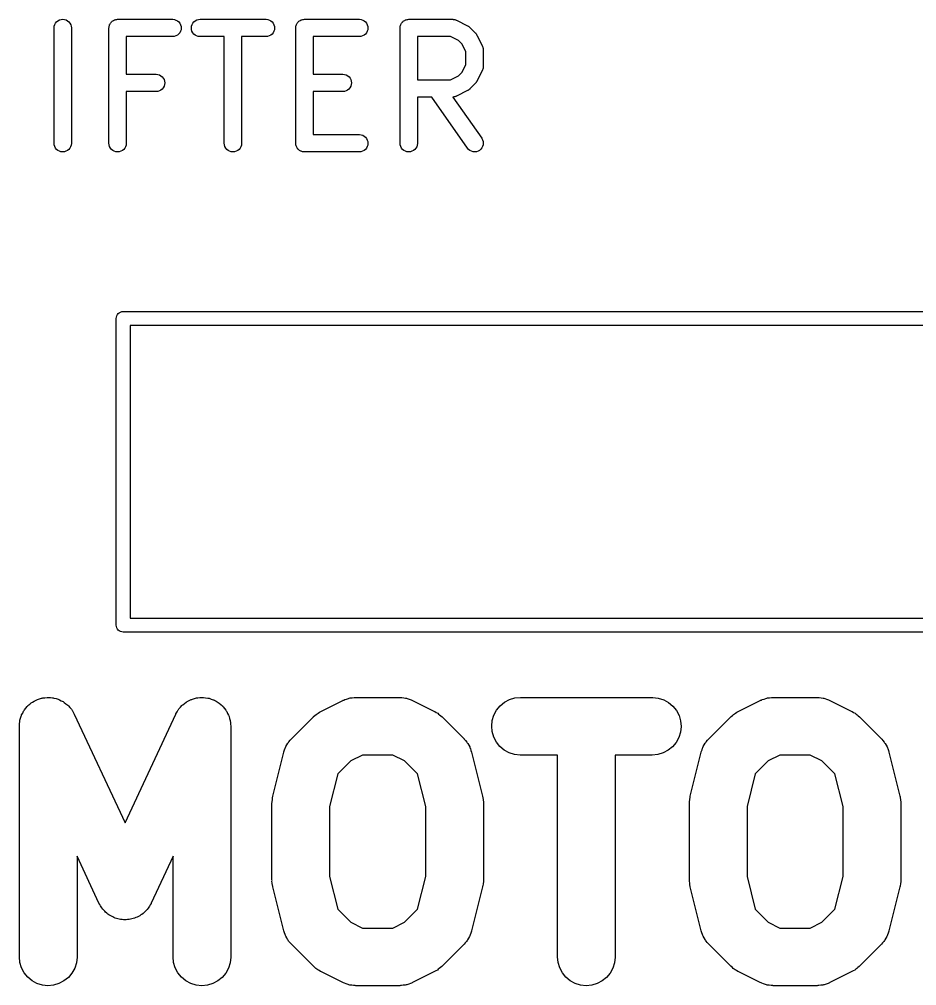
# Model space of a CAD drawing. Extents: x 34.9 to 107.5, y -97.9 to -39.6.
# Drawn here: x 53.2 to 60.98, y -95.13 to -86.75 of the extents above; entities that cross this region are included whole.
import ezdxf

# ---------------------------------------------------------------- set-up
doc = ezdxf.new("R2010")
doc.units = 0
doc.header["$MEASUREMENT"] = 0
doc.layers.add('BLACK', color=7, linetype='CONTINUOUS')

msp = doc.modelspace()

# ---------------------------------------------------------------- linework, layer by layer
at = {"layer": 'BLACK', "linetype": 'CONTINUOUS'}
for p, q in [((53.5029, -86.8273), (53.5045, -86.8128)), ((53.5029, -86.8284), (53.5029, -86.8273)), ((53.5029, -87.8284), (53.5029, -86.8284)), ((53.5045, -86.8128), (53.509, -86.7988)), ((53.509, -86.7988), (53.516, -86.786)), ((53.516, -86.786), (53.5254, -86.7748)), ((53.5254, -86.7748), (53.5368, -86.7656)), ((53.5368, -86.7656), (53.5498, -86.7588)), ((53.5498, -86.7588), (53.5638, -86.7547)), ((53.5638, -86.7547), (53.5784, -86.7534)), ((53.5784, -86.7534), (53.593, -86.7549)), ((53.593, -86.7549), (53.607, -86.7592)), ((53.607, -86.7592), (53.6198, -86.7662)), ((53.6198, -86.7662), (53.6311, -86.7755)), ((53.6311, -86.7755), (53.6404, -86.7869)), ((53.6404, -86.7869), (53.6472, -86.7998)), ((53.6472, -86.7998), (53.6515, -86.8138)), ((53.6515, -86.8138), (53.6529, -86.8284)), ((53.6529, -86.8284), (53.6529, -87.8284)), ((53.9791, -86.8273), (53.9799, -86.8203)), ((53.9791, -86.8278), (53.9791, -86.8273)), ((53.9791, -86.8279), (53.9791, -86.8278)), ((53.9791, -86.8284), (53.9791, -86.8279)), ((53.9791, -86.8279), (53.9791, -86.8279)), ((53.9791, -87.8284), (53.9791, -86.8284)), ((53.9799, -86.8203), (53.9806, -86.8133)), ((53.9806, -86.8133), (53.9807, -86.813)), ((53.9807, -86.8128), (53.9829, -86.8061)), ((53.9807, -86.813), (53.9807, -86.8128)), ((53.9829, -86.8061), (53.985, -86.7993)), ((53.985, -86.7993), (53.9851, -86.7991)), ((53.9851, -86.7991), (53.9852, -86.7988)), ((53.9852, -86.7988), (53.9886, -86.7926)), ((53.9886, -86.7926), (53.9919, -86.7864)), ((53.9919, -86.7864), (53.9921, -86.7862)), ((53.9921, -86.7862), (53.9922, -86.786)), ((53.9922, -86.786), (53.9968, -86.7806)), ((53.9968, -86.7806), (54.0012, -86.7752)), ((54.0012, -86.7752), (54.0015, -86.775)), ((54.0015, -86.775), (54.0016, -86.7748)), ((54.0016, -86.7748), (54.0071, -86.7704)), ((54.0071, -86.7704), (54.0126, -86.7659)), ((54.0126, -86.7659), (54.0128, -86.7658)), ((54.0128, -86.7658), (54.013, -86.7656)), ((54.013, -86.7656), (54.0193, -86.7624)), ((54.0193, -86.7624), (54.0255, -86.759)), ((54.0255, -86.759), (54.0258, -86.759)), ((54.0258, -86.759), (54.026, -86.7588)), ((54.026, -86.7588), (54.0328, -86.7568)), ((54.0328, -86.7568), (54.0395, -86.7548)), ((54.0395, -86.7548), (54.0398, -86.7548)), ((54.0398, -86.7548), (54.04, -86.7547)), ((54.04, -86.7547), (54.0471, -86.7541)), ((54.0471, -86.7541), (54.0541, -86.7534)), ((54.0541, -86.7534), (54.5303, -86.7534)), ((54.5303, -86.7534), (54.5313, -86.7534)), ((54.5313, -86.7534), (54.5459, -86.755)), ((54.5459, -86.755), (54.5598, -86.7594)), ((54.5598, -86.7594), (54.5727, -86.7665)), ((54.5727, -86.7665), (54.5839, -86.7759)), ((54.5839, -86.7759), (54.593, -86.7873)), ((54.593, -86.7873), (54.5998, -86.8003)), ((54.5998, -86.8003), (54.604, -86.8143)), ((54.6053, -86.8289), (54.6038, -86.8435)), ((54.604, -86.8143), (54.6053, -86.8289)), ((54.6934, -86.8279), (54.6949, -86.8133)), ((54.6947, -86.8424), (54.6934, -86.8279)), ((54.6949, -86.8133), (54.6992, -86.7993)), ((54.6992, -86.7993), (54.7062, -86.7864)), ((54.7062, -86.7864), (54.7155, -86.7752)), ((54.7155, -86.7752), (54.7269, -86.7659)), ((54.7269, -86.7659), (54.7398, -86.759)), ((54.7398, -86.759), (54.7538, -86.7548)), ((54.7538, -86.7548), (54.7684, -86.7534)), ((54.7684, -86.7534), (55.3398, -86.7534)), ((55.3398, -86.7534), (55.3409, -86.7534)), ((55.3409, -86.7534), (55.3554, -86.755)), ((55.3554, -86.755), (55.3694, -86.7594)), ((55.3694, -86.7594), (55.3822, -86.7665)), ((55.3822, -86.7665), (55.3934, -86.7759)), ((55.3934, -86.7759), (55.4026, -86.7873)), ((55.4026, -86.7873), (55.4093, -86.8003)), ((55.4093, -86.8003), (55.4135, -86.8143)), ((55.4148, -86.8289), (55.4133, -86.8435)), ((55.4135, -86.8143), (55.4148, -86.8289)), ((55.5981, -86.8273), (55.5989, -86.8203)), ((55.5981, -86.8278), (55.5981, -86.8273)), ((55.5981, -86.8279), (55.5981, -86.8278)), ((55.5981, -86.8284), (55.5981, -86.8279)), ((55.5981, -86.8279), (55.5981, -86.8279)), ((55.5981, -87.8284), (55.5981, -86.8284)), ((55.5989, -86.8203), (55.5997, -86.8133)), ((55.5997, -86.8133), (55.5998, -86.813)), ((55.5998, -86.8128), (55.6019, -86.8061)), ((55.5998, -86.813), (55.5998, -86.8128)), ((55.6019, -86.8061), (55.604, -86.7993)), ((55.604, -86.7993), (55.6041, -86.7991)), ((55.6041, -86.7991), (55.6042, -86.7988)), ((55.6042, -86.7988), (55.6076, -86.7926)), ((55.6076, -86.7926), (55.611, -86.7864)), ((55.611, -86.7864), (55.6111, -86.7862)), ((55.6111, -86.7862), (55.6113, -86.786)), ((55.6113, -86.786), (55.6158, -86.7806)), ((55.6158, -86.7806), (55.6203, -86.7752)), ((55.6203, -86.7752), (55.6205, -86.775)), ((55.6205, -86.775), (55.6207, -86.7748)), ((55.6207, -86.7748), (55.6261, -86.7704)), ((55.6261, -86.7704), (55.6316, -86.7659)), ((55.6316, -86.7659), (55.6319, -86.7658)), ((55.6319, -86.7658), (55.6321, -86.7656)), ((55.6321, -86.7656), (55.6383, -86.7624)), ((55.6383, -86.7624), (55.6446, -86.759)), ((55.6446, -86.759), (55.6448, -86.759)), ((55.6448, -86.759), (55.645, -86.7588)), ((55.645, -86.7588), (55.6518, -86.7568)), ((55.6518, -86.7568), (55.6586, -86.7548)), ((55.6586, -86.7548), (55.6588, -86.7548)), ((55.6588, -86.7548), (55.6591, -86.7547)), ((55.6591, -86.7547), (55.6661, -86.7541)), ((55.6661, -86.7541), (55.6731, -86.7534)), ((55.6731, -86.7534), (56.1493, -86.7534)), ((56.1493, -86.7534), (56.1504, -86.7534)), ((56.1504, -86.7534), (56.1649, -86.755)), ((56.1649, -86.755), (56.1789, -86.7594)), ((56.1789, -86.7594), (56.1917, -86.7665)), ((56.1917, -86.7665), (56.2029, -86.7759)), ((56.2029, -86.7759), (56.2121, -86.7873)), ((56.2121, -86.7873), (56.2189, -86.8003)), ((56.2189, -86.8003), (56.223, -86.8143)), ((56.2243, -86.8289), (56.2228, -86.8435)), ((56.223, -86.8143), (56.2243, -86.8289)), ((56.5029, -86.8273), (56.5037, -86.8203)), ((56.5029, -86.8278), (56.5029, -86.8273)), ((56.5029, -86.8279), (56.5029, -86.8278)), ((56.5029, -86.8284), (56.5029, -86.8279)), ((56.5029, -86.8279), (56.5029, -86.8279)), ((56.5029, -87.8284), (56.5029, -86.8284)), ((56.5037, -86.8203), (56.5044, -86.8133)), ((56.5044, -86.8133), (56.5045, -86.813)), ((56.5045, -86.8128), (56.5067, -86.8061)), ((56.5045, -86.813), (56.5045, -86.8128)), ((56.5067, -86.8061), (56.5088, -86.7993)), ((56.5088, -86.7993), (56.5089, -86.7991)), ((56.5089, -86.7991), (56.509, -86.7988)), ((56.509, -86.7988), (56.5124, -86.7926)), ((56.5124, -86.7926), (56.5157, -86.7864)), ((56.5157, -86.7864), (56.5159, -86.7862)), ((56.5159, -86.7862), (56.516, -86.786)), ((56.516, -86.786), (56.5206, -86.7806)), ((56.5206, -86.7806), (56.5251, -86.7752)), ((56.5251, -86.7752), (56.5253, -86.775)), ((56.5253, -86.775), (56.5254, -86.7748)), ((56.5254, -86.7748), (56.5309, -86.7704)), ((56.5309, -86.7704), (56.5364, -86.7659)), ((56.5364, -86.7659), (56.5366, -86.7658)), ((56.5366, -86.7658), (56.5368, -86.7656)), ((56.5368, -86.7656), (56.5431, -86.7624)), ((56.5431, -86.7624), (56.5493, -86.759)), ((56.5493, -86.759), (56.5496, -86.759)), ((56.5496, -86.759), (56.5498, -86.7588)), ((56.5498, -86.7588), (56.5566, -86.7568)), ((56.5566, -86.7568), (56.5633, -86.7548)), ((56.5633, -86.7548), (56.5636, -86.7548)), ((56.5636, -86.7548), (56.5638, -86.7547)), ((56.5638, -86.7547), (56.5709, -86.7541)), ((56.5709, -86.7541), (56.5779, -86.7534)), ((56.5779, -86.7534), (56.9589, -86.7534)), ((56.9589, -86.7534), (56.9599, -86.7534)), ((56.9599, -86.7534), (56.9621, -86.7536)), ((56.9621, -86.7536), (56.9643, -86.7536)), ((56.9643, -86.7536), (56.9694, -86.7544)), ((56.9694, -86.7544), (56.9744, -86.755)), ((56.9744, -86.755), (56.9765, -86.7557)), ((56.9765, -86.7557), (56.9787, -86.7561)), ((56.9787, -86.7561), (56.9835, -86.7579)), ((56.9835, -86.7579), (56.9884, -86.7594)), ((56.9884, -86.7594), (56.9903, -86.7605)), ((56.9903, -86.7605), (56.9924, -86.7613)), ((56.9924, -86.7613), (57.0876, -86.8089)), ((57.0876, -86.8089), (57.0886, -86.8094)), ((57.0886, -86.8094), (57.0921, -86.8117)), ((57.0921, -86.8117), (57.0958, -86.8137)), ((57.0958, -86.8137), (57.0982, -86.8157)), ((57.0982, -86.8157), (57.1009, -86.8174)), ((57.1009, -86.8174), (57.1039, -86.8203)), ((57.1039, -86.8203), (57.1071, -86.823)), ((57.1071, -86.823), (57.1547, -86.8706)), ((54.5303, -86.9034), (54.1291, -86.9034)), ((54.1291, -86.9034), (54.1291, -87.2296)), ((54.5449, -86.902), (54.5303, -86.9034)), ((54.5589, -86.8977), (54.5449, -86.902)), ((54.5718, -86.8908), (54.5589, -86.8977)), ((54.5831, -86.8816), (54.5718, -86.8908)), ((54.5925, -86.8703), (54.5831, -86.8816)), ((54.5994, -86.8574), (54.5925, -86.8703)), ((54.6038, -86.8435), (54.5994, -86.8574)), ((54.6988, -86.8565), (54.6947, -86.8424)), ((54.7056, -86.8694), (54.6988, -86.8565)), ((54.7148, -86.8809), (54.7056, -86.8694)), ((54.726, -86.8903), (54.7148, -86.8809)), ((54.7388, -86.8973), (54.726, -86.8903)), ((54.7528, -86.9017), (54.7388, -86.8973)), ((54.7673, -86.9034), (54.7528, -86.9017)), ((54.7684, -86.9034), (54.7673, -86.9034)), ((54.9791, -86.9034), (54.7684, -86.9034)), ((54.9791, -87.8284), (54.9791, -86.9034)), ((55.3398, -86.9034), (55.1291, -86.9034)), ((55.1291, -86.9034), (55.1291, -87.8284)), ((55.3544, -86.902), (55.3398, -86.9034)), ((55.3684, -86.8977), (55.3544, -86.902)), ((55.3813, -86.8908), (55.3684, -86.8977)), ((55.3927, -86.8816), (55.3813, -86.8908)), ((55.402, -86.8703), (55.3927, -86.8816)), ((55.4089, -86.8574), (55.402, -86.8703)), ((55.4133, -86.8435), (55.4089, -86.8574)), ((56.1493, -86.9034), (55.7481, -86.9034)), ((55.7481, -86.9034), (55.7481, -87.2296)), ((56.1639, -86.902), (56.1493, -86.9034)), ((56.1779, -86.8977), (56.1639, -86.902)), ((56.1908, -86.8908), (56.1779, -86.8977)), ((56.2022, -86.8816), (56.1908, -86.8908)), ((56.2115, -86.8703), (56.2022, -86.8816)), ((56.2185, -86.8574), (56.2115, -86.8703)), ((56.2228, -86.8435), (56.2185, -86.8574)), ((56.6529, -86.9034), (56.6529, -87.2772)), ((56.9412, -86.9034), (56.6529, -86.9034)), ((57.0097, -86.9376), (56.9412, -86.9034)), ((57.1547, -86.8706), (57.1555, -86.8713)), ((57.1555, -86.8713), (57.1581, -86.8746)), ((57.1581, -86.8746), (57.161, -86.8777)), ((57.161, -86.8777), (57.1627, -86.8803)), ((57.1627, -86.8803), (57.1646, -86.8828)), ((57.1646, -86.8828), (57.1666, -86.8865)), ((57.1666, -86.8865), (57.1688, -86.8901)), ((57.1688, -86.8901), (57.2164, -86.9853)), ((57.0401, -86.968), (57.0097, -86.9376)), ((57.0743, -87.0366), (57.0401, -86.968)), ((57.2164, -86.9853), (57.2169, -86.9863)), ((57.2169, -86.9863), (57.2176, -86.9883)), ((57.2176, -86.9883), (57.2187, -86.9903)), ((57.2187, -86.9903), (57.2202, -86.9952)), ((57.2202, -86.9952), (57.2219, -87)), ((57.0743, -87.144), (57.0743, -87.0366)), ((57.2219, -87), (57.2223, -87.0022)), ((57.2223, -87.0022), (57.2229, -87.0043)), ((57.2229, -87.0043), (57.2234, -87.0094)), ((57.2234, -87.0094), (57.2242, -87.0145)), ((57.2242, -87.0145), (57.2241, -87.0167)), ((57.2241, -87.0167), (57.2243, -87.0189)), ((57.2243, -87.0189), (57.2243, -87.1617)), ((57.0401, -87.2125), (57.0743, -87.144)), ((57.2243, -87.1628), (57.2241, -87.165)), ((57.2241, -87.165), (57.2241, -87.1672)), ((57.2243, -87.1617), (57.2243, -87.1628)), ((54.1291, -87.2296), (54.3874, -87.2296)), ((54.3874, -87.2296), (54.3885, -87.2296)), ((54.3885, -87.2296), (54.403, -87.2312)), ((54.403, -87.2312), (54.417, -87.2356)), ((54.417, -87.2356), (54.4298, -87.2427)), ((54.4298, -87.2427), (54.441, -87.2521)), ((55.7481, -87.2296), (56.0065, -87.2296)), ((56.0065, -87.2296), (56.0075, -87.2296)), ((56.0075, -87.2296), (56.0221, -87.2312)), ((56.0221, -87.2312), (56.036, -87.2356)), ((56.036, -87.2356), (56.0488, -87.2427)), ((56.0488, -87.2427), (56.0601, -87.2521)), ((56.9412, -87.2772), (57.0097, -87.2429)), ((57.0097, -87.2429), (57.0401, -87.2125)), ((57.2164, -87.1953), (57.1688, -87.2905)), ((57.2172, -87.1932), (57.2164, -87.1953)), ((57.2183, -87.1913), (57.2172, -87.1932)), ((57.2198, -87.1864), (57.2183, -87.1913)), ((57.2217, -87.1816), (57.2198, -87.1864)), ((57.222, -87.1794), (57.2217, -87.1816)), ((57.2227, -87.1773), (57.222, -87.1794)), ((57.2233, -87.1722), (57.2227, -87.1773)), ((57.2241, -87.1672), (57.2233, -87.1722)), ((54.441, -87.2521), (54.4502, -87.2635)), ((54.4566, -87.3336), (54.4496, -87.3465)), ((54.4502, -87.2635), (54.457, -87.2765)), ((54.4609, -87.3197), (54.4566, -87.3336)), ((54.457, -87.2765), (54.4611, -87.2905)), ((54.4624, -87.3051), (54.4609, -87.3197)), ((54.4611, -87.2905), (54.4624, -87.3051)), ((56.0601, -87.2521), (56.0692, -87.2635)), ((56.0756, -87.3336), (56.0687, -87.3465)), ((56.0692, -87.2635), (56.076, -87.2765)), ((56.0799, -87.3197), (56.0756, -87.3336)), ((56.076, -87.2765), (56.0801, -87.2905)), ((56.0815, -87.3051), (56.0799, -87.3197)), ((56.0801, -87.2905), (56.0815, -87.3051)), ((56.6529, -87.2772), (56.9412, -87.2772)), ((57.1547, -87.31), (57.1071, -87.3576)), ((57.1574, -87.3067), (57.1547, -87.31)), ((57.1604, -87.3037), (57.1574, -87.3067)), ((57.1621, -87.3011), (57.1604, -87.3037)), ((57.164, -87.2987), (57.1621, -87.3011)), ((57.166, -87.295), (57.164, -87.2987)), ((57.1683, -87.2914), (57.166, -87.295)), ((57.1688, -87.2905), (57.1683, -87.2914)), ((54.3874, -87.3796), (54.1291, -87.3796)), ((54.1291, -87.3796), (54.1291, -87.8284)), ((54.402, -87.3781), (54.3874, -87.3796)), ((54.416, -87.3739), (54.402, -87.3781)), ((54.4289, -87.367), (54.416, -87.3739)), ((54.4403, -87.3578), (54.4289, -87.367)), ((54.4496, -87.3465), (54.4403, -87.3578)), ((56.0065, -87.3796), (55.7481, -87.3796)), ((55.7481, -87.3796), (55.7481, -87.7534)), ((56.021, -87.3781), (56.0065, -87.3796)), ((56.0351, -87.3739), (56.021, -87.3781)), ((56.048, -87.367), (56.0351, -87.3739)), ((56.0593, -87.3578), (56.048, -87.367)), ((56.0687, -87.3465), (56.0593, -87.3578)), ((57.0876, -87.3717), (56.9924, -87.4193)), ((57.0912, -87.3694), (57.0876, -87.3717)), ((57.0949, -87.3675), (57.0912, -87.3694)), ((57.0974, -87.3655), (57.0949, -87.3675)), ((57.1, -87.3639), (57.0974, -87.3655)), ((57.1031, -87.361), (57.1, -87.3639)), ((57.1064, -87.3583), (57.1031, -87.361)), ((57.1071, -87.3576), (57.1064, -87.3583)), ((56.777, -87.4272), (56.6529, -87.4272)), ((56.6529, -87.4272), (56.6529, -87.8284)), ((57.0879, -87.8714), (56.777, -87.4272)), ((56.9611, -87.427), (56.96, -87.4271)), ((56.96, -87.4271), (57.2108, -87.7854)), ((56.9633, -87.4271), (56.9611, -87.427)), ((56.9683, -87.4263), (56.9633, -87.4271)), ((56.9734, -87.4258), (56.9683, -87.4263)), ((56.9755, -87.4251), (56.9734, -87.4258)), ((56.9777, -87.4248), (56.9755, -87.4251)), ((56.9825, -87.423), (56.9777, -87.4248)), ((56.9874, -87.4215), (56.9825, -87.423)), ((56.9894, -87.4205), (56.9874, -87.4215)), ((56.9915, -87.4197), (56.9894, -87.4205)), ((56.9924, -87.4193), (56.9915, -87.4197)), ((53.5043, -87.8429), (53.5029, -87.8284)), ((53.6529, -87.8294), (53.6513, -87.844)), ((53.6529, -87.8284), (53.6529, -87.8294)), ((53.9805, -87.8429), (53.9791, -87.8284)), ((54.1291, -87.8294), (54.1275, -87.844)), ((54.1291, -87.8284), (54.1291, -87.8294)), ((54.9805, -87.8429), (54.9791, -87.8284)), ((55.1291, -87.8294), (55.1275, -87.844)), ((55.1291, -87.8284), (55.1291, -87.8294)), ((55.5988, -87.8354), (55.5981, -87.8284)), ((55.5995, -87.8424), (55.5988, -87.8354)), ((55.7481, -87.7534), (56.1493, -87.7534)), ((56.1493, -87.7534), (56.1504, -87.7534)), ((56.1504, -87.7534), (56.1649, -87.755)), ((56.1649, -87.755), (56.1789, -87.7594)), ((56.1789, -87.7594), (56.1917, -87.7665)), ((56.1917, -87.7665), (56.2029, -87.7759)), ((56.2029, -87.7759), (56.2121, -87.7873)), ((56.2121, -87.7873), (56.2189, -87.8003)), ((56.2189, -87.8003), (56.223, -87.8143)), ((56.2243, -87.8289), (56.2228, -87.8435)), ((56.223, -87.8143), (56.2243, -87.8289)), ((56.5043, -87.8429), (56.5029, -87.8284)), ((56.6529, -87.8294), (56.6513, -87.844)), ((56.6529, -87.8284), (56.6529, -87.8294)), ((57.2108, -87.7854), (57.2114, -87.7862)), ((57.2114, -87.7862), (57.2184, -87.7991)), ((57.2184, -87.7991), (57.2227, -87.8131)), ((57.2227, -87.8131), (57.2243, -87.8276)), ((57.2243, -87.8276), (57.2231, -87.8422)), ((53.5086, -87.857), (53.5043, -87.8429)), ((53.5154, -87.8699), (53.5086, -87.857)), ((53.5247, -87.8812), (53.5154, -87.8699)), ((53.536, -87.8906), (53.5247, -87.8812)), ((53.5488, -87.8975), (53.536, -87.8906)), ((53.5628, -87.9018), (53.5488, -87.8975)), ((53.5774, -87.9034), (53.5628, -87.9018)), ((53.592, -87.9021), (53.5774, -87.9034)), ((53.606, -87.8979), (53.592, -87.9021)), ((53.619, -87.8911), (53.606, -87.8979)), ((53.6304, -87.882), (53.619, -87.8911)), ((53.6398, -87.8708), (53.6304, -87.882)), ((53.6468, -87.8579), (53.6398, -87.8708)), ((53.6513, -87.844), (53.6468, -87.8579)), ((53.9848, -87.857), (53.9805, -87.8429)), ((53.9916, -87.8699), (53.9848, -87.857)), ((54.0009, -87.8812), (53.9916, -87.8699)), ((54.0122, -87.8906), (54.0009, -87.8812)), ((54.025, -87.8975), (54.0122, -87.8906)), ((54.039, -87.9018), (54.025, -87.8975)), ((54.0536, -87.9034), (54.039, -87.9018)), ((54.0681, -87.9021), (54.0536, -87.9034)), ((54.0822, -87.8979), (54.0681, -87.9021)), ((54.0952, -87.8911), (54.0822, -87.8979)), ((54.1066, -87.882), (54.0952, -87.8911)), ((54.116, -87.8708), (54.1066, -87.882)), ((54.123, -87.8579), (54.116, -87.8708)), ((54.1275, -87.844), (54.123, -87.8579)), ((54.9848, -87.857), (54.9805, -87.8429)), ((54.9916, -87.8699), (54.9848, -87.857)), ((55.0009, -87.8812), (54.9916, -87.8699)), ((55.0122, -87.8906), (55.0009, -87.8812)), ((55.025, -87.8975), (55.0122, -87.8906)), ((55.039, -87.9018), (55.025, -87.8975)), ((55.0536, -87.9034), (55.039, -87.9018)), ((55.0681, -87.9021), (55.0536, -87.9034)), ((55.0822, -87.8979), (55.0681, -87.9021)), ((55.0952, -87.8911), (55.0822, -87.8979)), ((55.1066, -87.882), (55.0952, -87.8911)), ((55.116, -87.8708), (55.1066, -87.882)), ((55.123, -87.8579), (55.116, -87.8708)), ((55.1275, -87.844), (55.123, -87.8579)), ((55.5995, -87.8427), (55.5995, -87.8424)), ((55.5996, -87.8429), (55.5995, -87.8427)), ((55.6016, -87.8497), (55.5996, -87.8429)), ((55.6036, -87.8565), (55.6016, -87.8497)), ((55.6037, -87.8567), (55.6036, -87.8565)), ((55.6038, -87.857), (55.6037, -87.8567)), ((55.6071, -87.8632), (55.6038, -87.857)), ((55.6104, -87.8694), (55.6071, -87.8632)), ((55.6105, -87.8697), (55.6104, -87.8694)), ((55.6107, -87.8699), (55.6105, -87.8697)), ((55.6152, -87.8754), (55.6107, -87.8699)), ((55.6196, -87.8809), (55.6152, -87.8754)), ((55.6198, -87.881), (55.6196, -87.8809)), ((55.6199, -87.8812), (55.6198, -87.881)), ((55.6253, -87.8857), (55.6199, -87.8812)), ((55.6308, -87.8903), (55.6253, -87.8857)), ((55.631, -87.8904), (55.6308, -87.8903)), ((55.6312, -87.8906), (55.631, -87.8904)), ((55.6374, -87.8939), (55.6312, -87.8906)), ((55.6436, -87.8973), (55.6374, -87.8939)), ((55.6438, -87.8974), (55.6436, -87.8973)), ((55.6441, -87.8975), (55.6438, -87.8974)), ((55.6509, -87.8996), (55.6441, -87.8975)), ((55.6575, -87.9017), (55.6509, -87.8996)), ((55.6578, -87.9018), (55.6575, -87.9017)), ((55.6581, -87.9018), (55.6578, -87.9018)), ((55.665, -87.9026), (55.6581, -87.9018)), ((55.6721, -87.9034), (55.665, -87.9026)), ((55.6726, -87.9034), (55.6721, -87.9034)), ((55.6731, -87.9034), (55.6726, -87.9034)), ((55.6726, -87.9034), (55.6726, -87.9034)), ((55.6726, -87.9034), (55.6726, -87.9034)), ((56.1493, -87.9034), (55.6731, -87.9034)), ((56.1639, -87.902), (56.1493, -87.9034)), ((56.1779, -87.8977), (56.1639, -87.902)), ((56.1908, -87.8908), (56.1779, -87.8977)), ((56.2022, -87.8816), (56.1908, -87.8908)), ((56.2115, -87.8703), (56.2022, -87.8816)), ((56.2185, -87.8574), (56.2115, -87.8703)), ((56.2228, -87.8435), (56.2185, -87.8574)), ((56.5086, -87.857), (56.5043, -87.8429)), ((56.5154, -87.8699), (56.5086, -87.857)), ((56.5247, -87.8812), (56.5154, -87.8699)), ((56.536, -87.8906), (56.5247, -87.8812)), ((56.5488, -87.8975), (56.536, -87.8906)), ((56.5628, -87.9018), (56.5488, -87.8975)), ((56.5774, -87.9034), (56.5628, -87.9018)), ((56.592, -87.9021), (56.5774, -87.9034)), ((56.606, -87.8979), (56.592, -87.9021)), ((56.619, -87.8911), (56.606, -87.8979)), ((56.6304, -87.882), (56.619, -87.8911)), ((56.6398, -87.8708), (56.6304, -87.882)), ((56.6468, -87.8579), (56.6398, -87.8708)), ((56.6513, -87.844), (56.6468, -87.8579)), ((57.0974, -87.8825), (57.0879, -87.8714)), ((57.1089, -87.8916), (57.0974, -87.8825)), ((57.122, -87.8982), (57.1089, -87.8916)), ((57.136, -87.9022), (57.122, -87.8982)), ((57.1506, -87.9034), (57.136, -87.9022)), ((57.1652, -87.9017), (57.1506, -87.9034)), ((57.1791, -87.8972), (57.1652, -87.9017)), ((57.1919, -87.8901), (57.1791, -87.8972)), ((57.2031, -87.8807), (57.1919, -87.8901)), ((57.2122, -87.8692), (57.2031, -87.8807)), ((57.219, -87.8562), (57.2122, -87.8692)), ((57.2231, -87.8422), (57.219, -87.8562)), ((54.0417, -89.348), (54.0429, -89.3362)), ((54.0429, -89.3362), (54.0463, -89.3249)), ((54.0463, -89.3249), (54.0519, -89.3145)), ((54.0519, -89.3145), (54.0594, -89.3054)), ((54.0594, -89.3054), (54.0685, -89.2979)), ((54.0685, -89.2979), (54.0789, -89.2923)), ((54.0789, -89.2923), (54.0902, -89.2889)), ((54.0902, -89.2889), (54.0991, -89.288)), ((54.0991, -89.288), (54.102, -89.2877)), ((54.0991, -89.288), (54.0991, -89.288)), ((54.102, -89.2877), (54.1049, -89.288)), ((54.1049, -89.288), (66.8591, -89.288)), ((54.042, -89.351), (54.0417, -89.348)), ((54.042, -92.0051), (54.042, -89.351)), ((54.162, -89.408), (54.162, -91.948)), ((66.802, -89.408), (54.162, -89.408)), ((54.0417, -92.008), (54.042, -92.0051)), ((54.0429, -92.0198), (54.0417, -92.008)), ((54.0463, -92.0311), (54.0429, -92.0198)), ((54.162, -91.948), (66.802, -91.948)), ((54.0519, -92.0415), (54.0463, -92.0311)), ((54.0594, -92.0506), (54.0519, -92.0415)), ((54.0685, -92.0581), (54.0594, -92.0506)), ((54.0789, -92.0637), (54.0685, -92.0581)), ((54.0902, -92.0671), (54.0789, -92.0637)), ((54.102, -92.0683), (54.0902, -92.0671)), ((54.1049, -92.068), (54.102, -92.0683)), ((66.8591, -92.068), (54.1049, -92.068)), ((53.2769, -92.7061), (53.2915, -92.6944)), ((53.2915, -92.6944), (53.3055, -92.682)), ((53.3055, -92.682), (53.3105, -92.6792)), ((53.3105, -92.6792), (53.3149, -92.6756)), ((53.3149, -92.6756), (53.3315, -92.6669)), ((53.3315, -92.6669), (53.3477, -92.6575)), ((53.3477, -92.6575), (53.3531, -92.6556)), ((53.3531, -92.6556), (53.3582, -92.653)), ((53.3582, -92.653), (53.3761, -92.6477)), ((53.3761, -92.6477), (53.3938, -92.6416)), ((53.3938, -92.6416), (53.3995, -92.6408)), ((53.3995, -92.6408), (53.405, -92.6392)), ((53.405, -92.6392), (53.4236, -92.6375)), ((53.4236, -92.6375), (53.4421, -92.6349)), ((53.4421, -92.6349), (53.4479, -92.6353)), ((53.4479, -92.6353), (53.4536, -92.6348)), ((53.4536, -92.6348), (53.4722, -92.6367)), ((53.4722, -92.6367), (53.4908, -92.6378)), ((53.4908, -92.6378), (53.4964, -92.6393)), ((53.4964, -92.6393), (53.5021, -92.6399)), ((53.5021, -92.6399), (53.52, -92.6454)), ((53.52, -92.6454), (53.5381, -92.6501)), ((53.5381, -92.6501), (53.5432, -92.6526)), ((53.5432, -92.6526), (53.5487, -92.6543)), ((53.5487, -92.6543), (53.5652, -92.6632)), ((53.5652, -92.6632), (53.582, -92.6713)), ((53.582, -92.6713), (53.5866, -92.6748)), ((53.5866, -92.6748), (53.5916, -92.6775)), ((53.5916, -92.6775), (53.606, -92.6894)), ((53.606, -92.6894), (53.621, -92.7007)), ((54.6186, -92.6983), (54.6337, -92.6873)), ((54.6337, -92.6873), (54.6483, -92.6756)), ((54.6483, -92.6756), (54.6533, -92.6729)), ((54.6533, -92.6729), (54.6579, -92.6695)), ((54.6579, -92.6695), (54.6749, -92.6616)), ((54.6749, -92.6616), (54.6915, -92.653)), ((54.6915, -92.653), (54.697, -92.6513)), ((54.697, -92.6513), (54.7022, -92.6489)), ((54.7022, -92.6489), (54.7203, -92.6445)), ((54.7203, -92.6445), (54.7383, -92.6392)), ((54.7383, -92.6392), (54.744, -92.6387)), ((54.744, -92.6387), (54.7496, -92.6373)), ((54.7496, -92.6373), (54.7682, -92.6365)), ((54.7682, -92.6365), (54.7869, -92.6348)), ((54.7869, -92.6348), (54.7926, -92.6354)), ((54.7926, -92.6354), (54.7983, -92.6351)), ((54.7983, -92.6351), (54.8168, -92.6379)), ((54.8168, -92.6379), (54.8354, -92.6399)), ((54.8354, -92.6399), (54.8409, -92.6416)), ((54.8409, -92.6416), (54.8465, -92.6424)), ((54.8465, -92.6424), (54.8641, -92.6488)), ((54.8641, -92.6488), (54.882, -92.6543)), ((54.882, -92.6543), (54.8871, -92.657)), ((54.8871, -92.657), (54.8924, -92.659)), ((54.8924, -92.659), (54.9085, -92.6686)), ((54.9085, -92.6686), (54.9249, -92.6775)), ((54.9249, -92.6775), (54.9293, -92.6811)), ((54.9293, -92.6811), (54.9343, -92.6841)), ((54.9343, -92.6841), (54.9481, -92.6967)), ((54.9481, -92.6967), (54.9625, -92.7086)), ((55.8162, -92.7564), (56.0067, -92.6612)), ((56.0067, -92.6612), (56.0098, -92.6596)), ((56.0098, -92.6596), (56.0167, -92.6571)), ((56.0167, -92.6571), (56.0232, -92.6536)), ((56.0232, -92.6536), (56.0396, -92.6487)), ((56.0396, -92.6487), (56.0556, -92.6428)), ((56.0556, -92.6428), (56.0629, -92.6416)), ((56.0629, -92.6416), (56.0699, -92.6395)), ((56.0699, -92.6395), (56.0869, -92.6379)), ((56.0869, -92.6379), (56.1038, -92.6352)), ((56.1038, -92.6352), (56.1112, -92.6355)), ((56.1112, -92.6355), (56.1185, -92.6348)), ((56.1185, -92.6348), (56.4994, -92.6348)), ((56.4994, -92.6348), (56.5029, -92.6348)), ((56.5029, -92.6348), (56.5102, -92.6356)), ((56.5102, -92.6356), (56.5176, -92.6354)), ((56.5176, -92.6354), (56.5344, -92.6383)), ((56.5344, -92.6383), (56.5514, -92.6402)), ((56.5514, -92.6402), (56.5584, -92.6424)), ((56.5584, -92.6424), (56.5657, -92.6437)), ((56.5657, -92.6437), (56.5816, -92.6498)), ((56.5816, -92.6498), (56.5979, -92.655)), ((56.5979, -92.655), (56.6044, -92.6585)), ((56.6044, -92.6585), (56.6112, -92.6612)), ((56.6112, -92.6612), (56.8017, -92.7564)), ((57.3709, -92.7074), (57.4087, -92.6765)), ((57.4087, -92.6765), (57.4518, -92.6536)), ((57.4518, -92.6536), (57.4985, -92.6395)), ((57.4985, -92.6395), (57.547, -92.6348)), ((57.547, -92.6348), (58.6899, -92.6348)), ((58.6899, -92.6348), (58.6934, -92.6348)), ((58.6934, -92.6348), (58.7419, -92.6402)), ((58.7419, -92.6402), (58.7884, -92.655)), ((58.7884, -92.655), (58.8311, -92.6785)), ((58.8311, -92.6785), (58.8685, -92.7098)), ((59.4352, -92.7564), (59.6257, -92.6612)), ((59.6257, -92.6612), (59.6289, -92.6596)), ((59.6289, -92.6596), (59.6358, -92.6571)), ((59.6358, -92.6571), (59.6423, -92.6536)), ((59.6423, -92.6536), (59.6586, -92.6487)), ((59.6586, -92.6487), (59.6747, -92.6428)), ((59.6747, -92.6428), (59.6819, -92.6416)), ((59.6819, -92.6416), (59.689, -92.6395)), ((59.689, -92.6395), (59.706, -92.6379)), ((59.706, -92.6379), (59.7228, -92.6352)), ((59.7228, -92.6352), (59.7302, -92.6355)), ((59.7302, -92.6355), (59.7375, -92.6348)), ((59.7375, -92.6348), (60.1185, -92.6348)), ((60.1185, -92.6348), (60.122, -92.6348)), ((60.122, -92.6348), (60.1293, -92.6356)), ((60.1293, -92.6356), (60.1366, -92.6354)), ((60.1366, -92.6354), (60.1535, -92.6383)), ((60.1535, -92.6383), (60.1705, -92.6402)), ((60.1705, -92.6402), (60.1775, -92.6424)), ((60.1775, -92.6424), (60.1847, -92.6437)), ((60.1847, -92.6437), (60.2007, -92.6498)), ((60.2007, -92.6498), (60.217, -92.655)), ((60.217, -92.655), (60.2234, -92.6585)), ((60.2234, -92.6585), (60.2303, -92.6612)), ((60.2303, -92.6612), (60.4208, -92.7564)), ((53.222, -92.7863), (53.231, -92.7699)), ((53.231, -92.7699), (53.2393, -92.7531)), ((53.2393, -92.7531), (53.2428, -92.7485)), ((53.2428, -92.7485), (53.2455, -92.7435)), ((53.2455, -92.7435), (53.2576, -92.7292)), ((53.2576, -92.7292), (53.2689, -92.7143)), ((53.2689, -92.7143), (53.2732, -92.7105)), ((53.2732, -92.7105), (53.2769, -92.7061)), ((53.621, -92.7007), (53.6248, -92.705)), ((53.6248, -92.705), (53.6292, -92.7086)), ((53.6292, -92.7086), (53.641, -92.7231)), ((53.641, -92.7231), (53.6535, -92.737)), ((53.6535, -92.737), (53.6564, -92.742)), ((53.6564, -92.742), (53.66, -92.7464)), ((53.66, -92.7464), (53.6688, -92.7629)), ((53.6688, -92.7629), (53.6784, -92.779)), ((53.6784, -92.779), (54.1185, -93.7222)), ((54.1185, -93.7222), (54.5586, -92.779)), ((54.5586, -92.779), (54.5601, -92.7759)), ((54.5601, -92.7759), (54.5699, -92.7599)), ((54.5699, -92.7599), (54.5789, -92.7435)), ((54.5789, -92.7435), (54.5825, -92.7391)), ((54.5825, -92.7391), (54.5855, -92.7342)), ((54.5855, -92.7342), (54.5982, -92.7205)), ((54.5982, -92.7205), (54.6102, -92.7061)), ((54.6102, -92.7061), (54.6147, -92.7026)), ((54.6147, -92.7026), (54.6186, -92.6983)), ((54.9625, -92.7086), (54.9662, -92.713)), ((54.9662, -92.713), (54.9704, -92.7169)), ((54.9704, -92.7169), (54.9815, -92.7319)), ((54.9815, -92.7319), (54.9934, -92.7464)), ((54.9934, -92.7464), (54.9961, -92.7515)), ((54.9961, -92.7515), (54.9995, -92.7561)), ((54.9995, -92.7561), (55.0075, -92.773)), ((55.0075, -92.773), (55.0163, -92.7895)), ((55.7749, -92.7824), (55.7837, -92.7768)), ((55.7837, -92.7768), (55.7918, -92.7703)), ((55.7918, -92.7703), (55.8043, -92.7639)), ((55.8043, -92.7639), (55.8162, -92.7564)), ((56.8017, -92.7564), (56.8048, -92.758)), ((56.8048, -92.758), (56.8166, -92.7656)), ((56.8166, -92.7656), (56.829, -92.7723)), ((56.829, -92.7723), (56.837, -92.7789)), ((56.837, -92.7789), (56.8458, -92.7845)), ((57.3166, -92.7879), (57.3398, -92.745)), ((57.3398, -92.745), (57.3709, -92.7074)), ((58.8685, -92.7098), (58.8991, -92.7479)), ((58.8991, -92.7479), (58.9217, -92.7911)), ((59.3939, -92.7824), (59.4028, -92.7768)), ((59.4028, -92.7768), (59.4109, -92.7703)), ((59.4109, -92.7703), (59.4234, -92.7639)), ((59.4234, -92.7639), (59.4352, -92.7564)), ((60.4208, -92.7564), (60.4239, -92.758)), ((60.4239, -92.758), (60.4356, -92.7656)), ((60.4356, -92.7656), (60.448, -92.7723)), ((60.448, -92.7723), (60.4561, -92.7789)), ((60.4561, -92.7789), (60.4648, -92.7845)), ((53.2018, -92.8813), (53.2039, -92.8627)), ((53.2039, -92.8627), (53.2052, -92.844)), ((53.2052, -92.844), (53.2066, -92.8385)), ((53.2066, -92.8385), (53.2073, -92.8328)), ((53.2073, -92.8328), (53.2129, -92.8149)), ((53.2129, -92.8149), (53.2178, -92.7969)), ((53.2178, -92.7969), (53.2203, -92.7917)), ((53.2203, -92.7917), (53.222, -92.7863)), ((55.0163, -92.7895), (55.0179, -92.795)), ((55.0179, -92.795), (55.0204, -92.8001)), ((55.0204, -92.8001), (55.025, -92.8183)), ((55.025, -92.8183), (55.0304, -92.8362)), ((55.0304, -92.8362), (55.0309, -92.8419)), ((55.0309, -92.8419), (55.0323, -92.8474)), ((55.0323, -92.8474), (55.0333, -92.8661)), ((55.5607, -92.9937), (55.7512, -92.8032)), ((55.7512, -92.8032), (55.7537, -92.8008)), ((55.7537, -92.8008), (55.7647, -92.792)), ((55.7647, -92.792), (55.7749, -92.7824)), ((56.8458, -92.7845), (56.8558, -92.7943)), ((56.8558, -92.7943), (56.8667, -92.8032)), ((56.8667, -92.8032), (57.0572, -92.9937)), ((57.2971, -92.883), (57.3022, -92.8345)), ((57.3022, -92.8345), (57.3166, -92.7879)), ((58.9217, -92.7911), (58.9355, -92.8379)), ((58.9355, -92.8379), (58.9399, -92.8865)), ((59.1798, -92.9937), (59.3703, -92.8032)), ((59.3703, -92.8032), (59.3728, -92.8008)), ((59.3728, -92.8008), (59.3837, -92.792)), ((59.3837, -92.792), (59.3939, -92.7824)), ((60.4648, -92.7845), (60.4749, -92.7943)), ((60.4749, -92.7943), (60.4857, -92.8032)), ((60.4857, -92.8032), (60.6762, -92.9937)), ((53.2018, -92.8848), (53.2018, -92.8813)), ((53.2018, -94.8848), (53.2018, -92.8848)), ((55.0333, -92.8661), (55.0351, -92.8848)), ((55.0351, -92.8848), (55.0351, -94.8848)), ((57.3015, -92.9316), (57.2971, -92.883)), ((57.3153, -92.9784), (57.3015, -92.9316)), ((58.9348, -92.935), (58.9204, -92.9816)), ((58.9399, -92.8865), (58.9348, -92.935)), ((55.5218, -93.0463), (55.5298, -93.0314)), ((55.5298, -93.0314), (55.5345, -93.0256)), ((55.5345, -93.0256), (55.5385, -93.0192)), ((55.5385, -93.0192), (55.55, -93.0068)), ((55.55, -93.0068), (55.5607, -92.9937)), ((57.0572, -92.9937), (57.0596, -92.9962)), ((57.0596, -92.9962), (57.0702, -93.0094)), ((57.0702, -93.0094), (57.0815, -93.022)), ((57.0815, -93.022), (57.0854, -93.0284)), ((57.0854, -93.0284), (57.09, -93.0343)), ((57.3379, -93.0217), (57.3153, -92.9784)), ((57.3684, -93.0597), (57.3379, -93.0217)), ((58.8972, -93.0246), (58.8661, -93.0622)), ((58.9204, -92.9816), (58.8972, -93.0246)), ((59.1408, -93.0463), (59.1488, -93.0314)), ((59.1488, -93.0314), (59.1536, -93.0256)), ((59.1536, -93.0256), (59.1575, -93.0192)), ((59.1575, -93.0192), (59.169, -93.0068)), ((59.169, -93.0068), (59.1798, -92.9937)), ((60.6762, -92.9937), (60.6787, -92.9962)), ((60.6787, -92.9962), (60.6892, -93.0094)), ((60.6892, -93.0094), (60.7006, -93.022)), ((60.7006, -93.022), (60.7044, -93.0284)), ((60.7044, -93.0284), (60.7091, -93.0343)), ((55.3997, -93.4908), (55.495, -93.1098)), ((55.495, -93.1098), (55.4959, -93.1065)), ((55.4959, -93.1065), (55.5018, -93.0906)), ((55.5018, -93.0906), (55.5067, -93.0744)), ((55.5067, -93.0744), (55.5103, -93.0678)), ((55.5103, -93.0678), (55.5129, -93.0607)), ((55.5129, -93.0607), (55.5218, -93.0463)), ((57.09, -93.0343), (57.0978, -93.0493)), ((57.0978, -93.0493), (57.1065, -93.0639)), ((57.1065, -93.0639), (57.109, -93.071)), ((57.109, -93.071), (57.1125, -93.0776)), ((57.1125, -93.0776), (57.1172, -93.0939)), ((57.1172, -93.0939), (57.1229, -93.1098)), ((57.1229, -93.1098), (57.2182, -93.4908)), ((57.4058, -93.091), (57.3684, -93.0597)), ((57.4486, -93.1145), (57.4058, -93.091)), ((57.4951, -93.1293), (57.4486, -93.1145)), ((58.7852, -93.1159), (58.7385, -93.13)), ((58.8283, -93.093), (58.7852, -93.1159)), ((58.8661, -93.0622), (58.8283, -93.093)), ((59.0188, -93.4908), (59.114, -93.1098)), ((59.114, -93.1098), (59.1149, -93.1065)), ((59.1149, -93.1065), (59.1208, -93.0906)), ((59.1208, -93.0906), (59.1258, -93.0744)), ((59.1258, -93.0744), (59.1293, -93.0678)), ((59.1293, -93.0678), (59.1319, -93.0607)), ((59.1319, -93.0607), (59.1408, -93.0463)), ((60.7091, -93.0343), (60.7169, -93.0494)), ((60.7169, -93.0494), (60.7256, -93.0639)), ((60.7256, -93.0639), (60.7281, -93.071)), ((60.7281, -93.071), (60.7315, -93.0776)), ((60.7315, -93.0776), (60.7363, -93.0939)), ((60.7363, -93.0939), (60.742, -93.1098)), ((60.742, -93.1098), (60.8372, -93.4908)), ((56.0761, -93.1855), (55.9633, -93.2983)), ((56.1775, -93.1348), (56.0761, -93.1855)), ((56.4404, -93.1348), (56.1775, -93.1348)), ((56.5418, -93.1855), (56.4404, -93.1348)), ((56.6546, -93.2983), (56.5418, -93.1855)), ((57.5436, -93.1347), (57.4951, -93.1293)), ((57.547, -93.1348), (57.5436, -93.1347)), ((57.8685, -93.1348), (57.547, -93.1348)), ((57.8685, -94.8848), (57.8685, -93.1348)), ((58.6899, -93.1348), (58.3685, -93.1348)), ((58.3685, -93.1348), (58.3685, -94.8848)), ((58.7385, -93.13), (58.6899, -93.1348)), ((59.6951, -93.1855), (59.5823, -93.2983)), ((59.7965, -93.1348), (59.6951, -93.1855)), ((60.0595, -93.1348), (59.7965, -93.1348)), ((60.1609, -93.1855), (60.0595, -93.1348)), ((60.2737, -93.2983), (60.1609, -93.1855)), ((55.9633, -93.2983), (55.8923, -93.5822)), ((56.7256, -93.5822), (56.6546, -93.2983)), ((59.5823, -93.2983), (59.5113, -93.5822)), ((60.3447, -93.5822), (60.2737, -93.2983)), ((55.3926, -93.5391), (55.3955, -93.5193)), ((55.3955, -93.5193), (55.3977, -93.4994)), ((55.3977, -93.4994), (55.3991, -93.4952)), ((55.3991, -93.4952), (55.3997, -93.4908)), ((57.2182, -93.4908), (57.219, -93.4942)), ((57.219, -93.4942), (57.2196, -93.4986)), ((57.2196, -93.4986), (57.2209, -93.5029)), ((57.2209, -93.5029), (57.2228, -93.5227)), ((57.2228, -93.5227), (57.2255, -93.5425)), ((59.0116, -93.5391), (59.0146, -93.5193)), ((59.0146, -93.5193), (59.0168, -93.4994)), ((59.0168, -93.4994), (59.0181, -93.4952)), ((59.0181, -93.4952), (59.0188, -93.4908)), ((60.8372, -93.4908), (60.838, -93.4942)), ((60.838, -93.4942), (60.8386, -93.4986)), ((60.8386, -93.4986), (60.8399, -93.5029)), ((60.8399, -93.5029), (60.8419, -93.5227)), ((60.8419, -93.5227), (60.8445, -93.5425)), ((55.3923, -93.5479), (55.3928, -93.5435)), ((55.3923, -93.5514), (55.3923, -93.5479)), ((55.3923, -94.2181), (55.3923, -93.5514)), ((55.3928, -93.5435), (55.3926, -93.5391)), ((55.8923, -93.5822), (55.8923, -94.1873)), ((56.7256, -94.1873), (56.7256, -93.5822)), ((57.2255, -93.5425), (57.2252, -93.547)), ((57.2252, -93.547), (57.2256, -93.5514)), ((57.2256, -93.5514), (57.2256, -94.2181)), ((59.0113, -93.5514), (59.0114, -93.5479)), ((59.0113, -94.2181), (59.0113, -93.5514)), ((59.0114, -93.5479), (59.0119, -93.5435)), ((59.0119, -93.5435), (59.0116, -93.5391)), ((59.5113, -93.5822), (59.5113, -94.1873)), ((60.3447, -94.1873), (60.3447, -93.5822)), ((60.8445, -93.5425), (60.8442, -93.547)), ((60.8442, -93.547), (60.8447, -93.5514)), ((60.8447, -93.5514), (60.8447, -94.2181)), ((53.8919, -94.4191), (53.7018, -94.0117)), ((53.7018, -94.0117), (53.7018, -94.8848)), ((54.5351, -94.0117), (54.345, -94.4191)), ((54.5351, -94.8848), (54.5351, -94.0117)), ((55.8923, -94.1873), (55.9633, -94.4712)), ((56.6546, -94.4712), (56.7256, -94.1873)), ((59.5113, -94.1873), (59.5823, -94.4712)), ((60.2737, -94.4712), (60.3447, -94.1873)), ((55.3927, -94.2225), (55.3923, -94.2181)), ((55.3924, -94.227), (55.3927, -94.2225)), ((55.3951, -94.2468), (55.3924, -94.227)), ((55.397, -94.2667), (55.3951, -94.2468)), ((55.3983, -94.2709), (55.397, -94.2667)), ((55.3989, -94.2753), (55.3983, -94.2709)), ((55.3997, -94.2787), (55.3989, -94.2753)), ((55.495, -94.6597), (55.3997, -94.2787)), ((57.2182, -94.2787), (57.1229, -94.6597)), ((57.2188, -94.2743), (57.2182, -94.2787)), ((57.2202, -94.2701), (57.2188, -94.2743)), ((57.2224, -94.2502), (57.2202, -94.2701)), ((57.2253, -94.2305), (57.2224, -94.2502)), ((57.2256, -94.2216), (57.2251, -94.226)), ((57.2251, -94.226), (57.2253, -94.2305)), ((57.2256, -94.2181), (57.2256, -94.2216)), ((59.0118, -94.2225), (59.0113, -94.2181)), ((59.0115, -94.227), (59.0118, -94.2225)), ((59.0141, -94.2468), (59.0115, -94.227)), ((59.0161, -94.2667), (59.0141, -94.2468)), ((59.0174, -94.2709), (59.0161, -94.2667)), ((59.018, -94.2753), (59.0174, -94.2709)), ((59.0188, -94.2787), (59.018, -94.2753)), ((59.114, -94.6597), (59.0188, -94.2787)), ((60.8372, -94.2787), (60.742, -94.6597)), ((60.8379, -94.2743), (60.8372, -94.2787)), ((60.8392, -94.2701), (60.8379, -94.2743)), ((60.8414, -94.2502), (60.8392, -94.2701)), ((60.8444, -94.2305), (60.8414, -94.2502)), ((60.8446, -94.2216), (60.8441, -94.226)), ((60.8441, -94.226), (60.8444, -94.2305)), ((60.8447, -94.2181), (60.8446, -94.2216)), ((53.8986, -94.4303), (53.8919, -94.4191)), ((53.9041, -94.442), (53.8986, -94.4303)), ((53.911, -94.4512), (53.9041, -94.442)), ((53.9168, -94.461), (53.911, -94.4512)), ((54.3241, -94.4541), (54.3181, -94.4638)), ((54.331, -94.445), (54.3241, -94.4541)), ((54.3367, -94.4333), (54.331, -94.445)), ((54.3435, -94.4222), (54.3367, -94.4333)), ((54.345, -94.4191), (54.3435, -94.4222)), ((53.9255, -94.4708), (53.9168, -94.461)), ((53.9332, -94.4812), (53.9255, -94.4708)), ((53.9417, -94.4889), (53.9332, -94.4812)), ((53.9493, -94.4974), (53.9417, -94.4889)), ((53.9597, -94.5052), (53.9493, -94.4974)), ((53.9694, -94.514), (53.9597, -94.5052)), ((53.9792, -94.5199), (53.9694, -94.514)), ((53.9883, -94.5268), (53.9792, -94.5199)), ((54, -94.5324), (53.9883, -94.5268)), ((54.0112, -94.5391), (54, -94.5324)), ((54.0219, -94.543), (54.0112, -94.5391)), ((54.2226, -94.5406), (54.2118, -94.5443)), ((54.2339, -94.5341), (54.2226, -94.5406)), ((54.2457, -94.5286), (54.2339, -94.5341)), ((54.2549, -94.5218), (54.2457, -94.5286)), ((54.2648, -94.5161), (54.2549, -94.5218)), ((54.2745, -94.5074), (54.2648, -94.5161)), ((54.2851, -94.4998), (54.2745, -94.5074)), ((54.2928, -94.4913), (54.2851, -94.4998)), ((54.3014, -94.4838), (54.2928, -94.4913)), ((54.3093, -94.4734), (54.3014, -94.4838)), ((54.3181, -94.4638), (54.3093, -94.4734)), ((55.9633, -94.4712), (56.0761, -94.5841)), ((56.5418, -94.5841), (56.6546, -94.4712)), ((59.5823, -94.4712), (59.6951, -94.5841)), ((60.1609, -94.5841), (60.2737, -94.4712)), ((54.0322, -94.548), (54.0219, -94.543)), ((54.0448, -94.5513), (54.0322, -94.548)), ((54.0571, -94.5557), (54.0448, -94.5513)), ((54.0684, -94.5574), (54.0571, -94.5557)), ((54.0794, -94.5603), (54.0684, -94.5574)), ((54.0924, -94.561), (54.0794, -94.5603)), ((54.1053, -94.563), (54.0924, -94.561)), ((54.1167, -94.5625), (54.1053, -94.563)), ((54.1281, -94.5631), (54.1167, -94.5625)), ((54.141, -94.5614), (54.1281, -94.5631)), ((54.1541, -94.5608), (54.141, -94.5614)), ((54.1652, -94.5581), (54.1541, -94.5608)), ((54.1765, -94.5565), (54.1652, -94.5581)), ((54.1888, -94.5523), (54.1765, -94.5565)), ((54.2014, -94.5492), (54.1888, -94.5523)), ((54.2118, -94.5443), (54.2014, -94.5492)), ((56.0761, -94.5841), (56.1775, -94.6348)), ((56.4404, -94.6348), (56.5418, -94.5841)), ((59.6951, -94.5841), (59.7965, -94.6348)), ((60.0595, -94.6348), (60.1609, -94.5841)), ((55.5007, -94.6756), (55.495, -94.6597)), ((55.5054, -94.6919), (55.5007, -94.6756)), ((55.5089, -94.6986), (55.5054, -94.6919)), ((55.5114, -94.7056), (55.5089, -94.6986)), ((55.5201, -94.7202), (55.5114, -94.7056)), ((56.1775, -94.6348), (56.4404, -94.6348)), ((57.105, -94.7088), (57.0961, -94.7232)), ((57.1076, -94.7017), (57.105, -94.7088)), ((57.1112, -94.6951), (57.1076, -94.7017)), ((57.1161, -94.6789), (57.1112, -94.6951)), ((57.122, -94.6631), (57.1161, -94.6789)), ((57.1229, -94.6597), (57.122, -94.6631)), ((59.1197, -94.6756), (59.114, -94.6597)), ((59.1244, -94.6919), (59.1197, -94.6756)), ((59.1279, -94.6986), (59.1244, -94.6919)), ((59.1304, -94.7056), (59.1279, -94.6986)), ((59.1391, -94.7202), (59.1304, -94.7056)), ((59.7965, -94.6348), (60.0595, -94.6348)), ((60.7241, -94.7088), (60.7152, -94.7232)), ((60.7267, -94.7017), (60.7241, -94.7088)), ((60.7302, -94.6951), (60.7267, -94.7017)), ((60.7352, -94.6789), (60.7302, -94.6951)), ((60.7411, -94.6631), (60.7352, -94.6789)), ((60.742, -94.6597), (60.7411, -94.6631)), ((55.5279, -94.7352), (55.5201, -94.7202)), ((55.5325, -94.7411), (55.5279, -94.7352)), ((55.5364, -94.7475), (55.5325, -94.7411)), ((55.5477, -94.7601), (55.5364, -94.7475)), ((55.5583, -94.7733), (55.5477, -94.7601)), ((55.5607, -94.7758), (55.5583, -94.7733)), ((55.7512, -94.9663), (55.5607, -94.7758)), ((57.0572, -94.7758), (56.8667, -94.9663)), ((57.0679, -94.7627), (57.0572, -94.7758)), ((57.0794, -94.7503), (57.0679, -94.7627)), ((57.0834, -94.7439), (57.0794, -94.7503)), ((57.0881, -94.7381), (57.0834, -94.7439)), ((57.0961, -94.7232), (57.0881, -94.7381)), ((59.1469, -94.7352), (59.1391, -94.7202)), ((59.1516, -94.7411), (59.1469, -94.7352)), ((59.1554, -94.7475), (59.1516, -94.7411)), ((59.1668, -94.7601), (59.1554, -94.7475)), ((59.1773, -94.7733), (59.1668, -94.7601)), ((59.1798, -94.7758), (59.1773, -94.7733)), ((59.3703, -94.9663), (59.1798, -94.7758)), ((60.6762, -94.7758), (60.4857, -94.9663)), ((60.687, -94.7627), (60.6762, -94.7758)), ((60.6985, -94.7503), (60.687, -94.7627)), ((60.7024, -94.7439), (60.6985, -94.7503)), ((60.7072, -94.7381), (60.7024, -94.7439)), ((60.7152, -94.7232), (60.7072, -94.7381)), ((53.2066, -94.9333), (53.2018, -94.8848)), ((53.2207, -94.98), (53.2066, -94.9333)), ((53.6963, -94.9367), (53.6816, -94.9832)), ((53.7018, -94.8883), (53.6963, -94.9367)), ((53.7018, -94.8848), (53.7018, -94.8883)), ((54.5399, -94.9333), (54.5351, -94.8848)), ((54.554, -94.98), (54.5399, -94.9333)), ((55.0297, -94.9367), (55.0149, -94.9832)), ((55.0351, -94.8883), (55.0297, -94.9367)), ((55.0351, -94.8848), (55.0351, -94.8883)), ((57.8732, -94.9333), (57.8685, -94.8848)), ((57.8873, -94.98), (57.8732, -94.9333)), ((58.363, -94.9367), (58.3483, -94.9832)), ((58.3685, -94.8883), (58.363, -94.9367)), ((58.3685, -94.8848), (58.3685, -94.8883)), ((53.2436, -95.0231), (53.2207, -94.98)), ((53.2744, -95.0609), (53.2436, -95.0231)), ((53.6581, -95.026), (53.6267, -95.0634)), ((53.6816, -94.9832), (53.6581, -95.026)), ((54.5769, -95.0231), (54.554, -94.98)), ((54.6077, -95.0609), (54.5769, -95.0231)), ((54.9914, -95.026), (54.9601, -95.0634)), ((55.0149, -94.9832), (54.9914, -95.026)), ((55.7621, -94.9752), (55.7512, -94.9663)), ((55.7721, -94.985), (55.7621, -94.9752)), ((55.7809, -94.9907), (55.7721, -94.985)), ((55.7889, -94.9973), (55.7809, -94.9907)), ((55.8013, -95.0039), (55.7889, -94.9973)), ((55.8131, -95.0115), (55.8013, -95.0039)), ((55.8162, -95.0131), (55.8131, -95.0115)), ((56.0067, -95.1084), (55.8162, -95.0131)), ((56.8017, -95.0131), (56.6112, -95.1084)), ((56.8136, -95.0057), (56.8017, -95.0131)), ((56.8261, -94.9992), (56.8136, -95.0057)), ((56.8342, -94.9927), (56.8261, -94.9992)), ((56.843, -94.9872), (56.8342, -94.9927)), ((56.8532, -94.9775), (56.843, -94.9872)), ((56.8642, -94.9688), (56.8532, -94.9775)), ((56.8667, -94.9663), (56.8642, -94.9688)), ((57.9102, -95.0231), (57.8873, -94.98)), ((57.9411, -95.0609), (57.9102, -95.0231)), ((58.3248, -95.026), (58.2934, -95.0634)), ((58.3483, -94.9832), (58.3248, -95.026)), ((59.3811, -94.9752), (59.3703, -94.9663)), ((59.3912, -94.985), (59.3811, -94.9752)), ((59.3999, -94.9907), (59.3912, -94.985)), ((59.408, -94.9973), (59.3999, -94.9907)), ((59.4204, -95.0039), (59.408, -94.9973)), ((59.4321, -95.0115), (59.4204, -95.0039)), ((59.4352, -95.0131), (59.4321, -95.0115)), ((59.6257, -95.1084), (59.4352, -95.0131)), ((60.4208, -95.0131), (60.2303, -95.1084)), ((60.4326, -95.0057), (60.4208, -95.0131)), ((60.4451, -94.9992), (60.4326, -95.0057)), ((60.4532, -94.9927), (60.4451, -94.9992)), ((60.4621, -94.9872), (60.4532, -94.9927)), ((60.4723, -94.9775), (60.4621, -94.9872)), ((60.4832, -94.9688), (60.4723, -94.9775)), ((60.4857, -94.9663), (60.4832, -94.9688)), ((53.312, -95.092), (53.2744, -95.0609)), ((53.3549, -95.1152), (53.312, -95.092)), ((53.4015, -95.1297), (53.3549, -95.1152)), ((53.5455, -95.1166), (53.4987, -95.1303)), ((53.5887, -95.094), (53.5455, -95.1166)), ((53.6267, -95.0634), (53.5887, -95.094)), ((54.6453, -95.092), (54.6077, -95.0609)), ((54.6883, -95.1152), (54.6453, -95.092)), ((54.7349, -95.1297), (54.6883, -95.1152)), ((54.8788, -95.1166), (54.832, -95.1303)), ((54.922, -95.094), (54.8788, -95.1166)), ((54.9601, -95.0634), (54.922, -95.094)), ((56.0135, -95.111), (56.0067, -95.1084)), ((56.02, -95.1145), (56.0135, -95.111)), ((56.0363, -95.1197), (56.02, -95.1145)), ((56.0522, -95.1258), (56.0363, -95.1197)), ((56.0595, -95.1271), (56.0522, -95.1258)), ((56.0665, -95.1293), (56.0595, -95.1271)), ((56.555, -95.1279), (56.548, -95.13)), ((56.5623, -95.1267), (56.555, -95.1279)), ((56.5783, -95.1208), (56.5623, -95.1267)), ((56.5947, -95.1159), (56.5783, -95.1208)), ((56.6012, -95.1124), (56.5947, -95.1159)), ((56.6081, -95.1099), (56.6012, -95.1124)), ((56.6112, -95.1084), (56.6081, -95.1099)), ((57.9787, -95.092), (57.9411, -95.0609)), ((58.0216, -95.1152), (57.9787, -95.092)), ((58.0682, -95.1297), (58.0216, -95.1152)), ((58.2121, -95.1166), (58.1653, -95.1303)), ((58.2554, -95.094), (58.2121, -95.1166)), ((58.2934, -95.0634), (58.2554, -95.094)), ((59.6326, -95.111), (59.6257, -95.1084)), ((59.639, -95.1145), (59.6326, -95.111)), ((59.6553, -95.1197), (59.639, -95.1145)), ((59.6713, -95.1258), (59.6553, -95.1197)), ((59.6785, -95.1271), (59.6713, -95.1258)), ((59.6855, -95.1293), (59.6785, -95.1271)), ((60.1741, -95.1279), (60.167, -95.13)), ((60.1813, -95.1267), (60.1741, -95.1279)), ((60.1974, -95.1208), (60.1813, -95.1267)), ((60.2137, -95.1159), (60.1974, -95.1208)), ((60.2202, -95.1124), (60.2137, -95.1159)), ((60.2271, -95.1099), (60.2202, -95.1124)), ((60.2303, -95.1084), (60.2271, -95.1099)), ((53.4501, -95.1348), (53.4015, -95.1297)), ((53.4987, -95.1303), (53.4501, -95.1348)), ((54.7834, -95.1348), (54.7349, -95.1297)), ((54.832, -95.1303), (54.7834, -95.1348)), ((56.0835, -95.1312), (56.0665, -95.1293)), ((56.1003, -95.1341), (56.0835, -95.1312)), ((56.1077, -95.1339), (56.1003, -95.1341)), ((56.115, -95.1347), (56.1077, -95.1339)), ((56.1185, -95.1348), (56.115, -95.1347)), ((56.4994, -95.1348), (56.1185, -95.1348)), ((56.5068, -95.134), (56.4994, -95.1348)), ((56.5141, -95.1343), (56.5068, -95.134)), ((56.531, -95.1317), (56.5141, -95.1343)), ((56.548, -95.13), (56.531, -95.1317)), ((58.1167, -95.1348), (58.0682, -95.1297)), ((58.1653, -95.1303), (58.1167, -95.1348)), ((59.7025, -95.1312), (59.6855, -95.1293)), ((59.7194, -95.1341), (59.7025, -95.1312)), ((59.7267, -95.1339), (59.7194, -95.1341)), ((59.734, -95.1347), (59.7267, -95.1339)), ((59.7375, -95.1348), (59.734, -95.1347)), ((60.1185, -95.1348), (59.7375, -95.1348)), ((60.1258, -95.134), (60.1185, -95.1348)), ((60.1332, -95.1343), (60.1258, -95.134)), ((60.15, -95.1317), (60.1332, -95.1343)), ((60.167, -95.13), (60.15, -95.1317))]:
    msp.add_line(p, q, dxfattribs=at)

doc.saveas('drawing.dxf')
